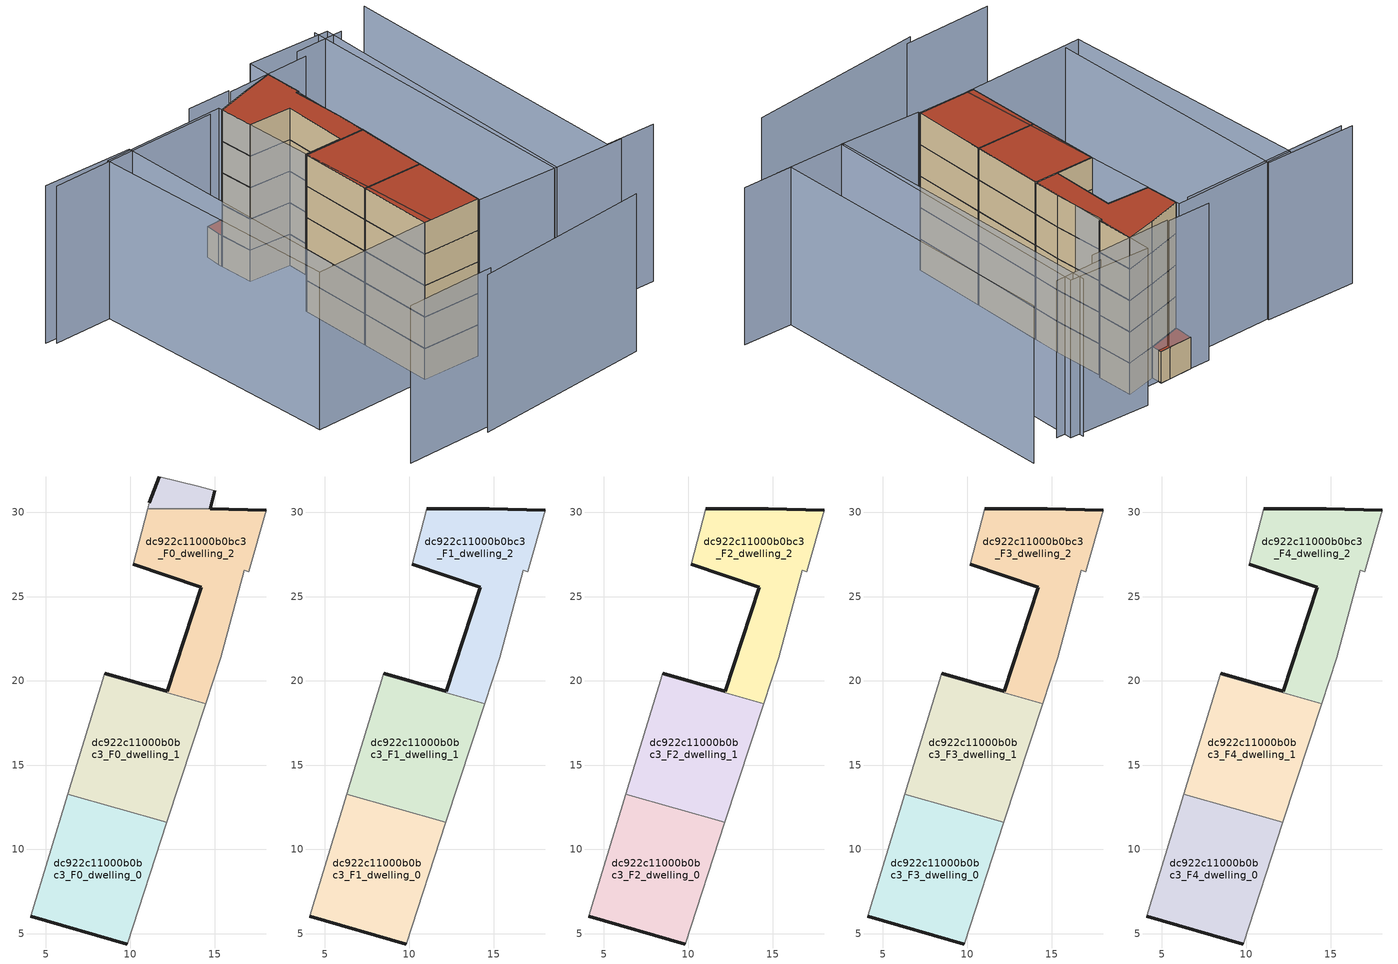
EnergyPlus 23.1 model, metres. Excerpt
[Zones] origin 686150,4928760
dc922c11000b0bc3_F0_dwelling_0
 floor ground (EU_floor_Construction): 9.81,4.39 12.17,11.6 6.3,13.29 4.09,6.03 z0
 wall outside (EU_wall_Construction): 9.81,4.39 4.09,6.03 z0:3
 wall adiabatic (EU_wall_Construction): 12.17,11.6 9.81,4.39 / 4.09,6.03 6.3,13.29 z0:3
 wall to dc922c11000b0bc3_F0_dwelling_1 (EU_wall_Construction): 6.3,13.29 12.17,11.6 z0:3
dc922c11000b0bc3_F0_dwelling_1
 floor ground (EU_floor_Construction): 12.17,11.6 14.47,18.63 8.45,20.36 6.3,13.29 z0
 wall adiabatic (EU_wall_Construction): 14.47,18.63 12.17,11.6 / 6.3,13.29 8.45,20.36 z0:3
 wall to dc922c11000b0bc3_F0_dwelling_2 (EU_wall_Construction): 8.45,20.36 14.47,18.63 z0:3
dc922c11000b0bc3_F0_dwelling_2
 floor ground (EU_floor_Construction): 14.48,18.65 15.37,21.36 16.75,26.55 17.03,26.47 18.07,30.13 14.75,30.21 11.03,30.21 10.18,26.91 14.21,25.56 12.18,19.37 8.48,20.44 8.45,20.36 14.47,18.63 z0
 wall outside (EU_wall_Construction): 14.75,30.21 18.07,30.13 / 8.48,20.44 12.18,19.37 14.21,25.56 10.18,26.91 z0:3
 wall adiabatic (EU_wall_Construction): 10.18,26.91 11.03,30.21 / 18.07,30.13 17.03,26.47 16.75,26.55 15.37,21.36 14.48,18.65 14.47,18.63 / 8.45,20.36 8.48,20.44 z0:3
 wall to dc922c11000b0bc3_F0_dwelling_3 (EU_wall_Construction): 11.03,30.21 14.75,30.21 z0:3
dc922c11000b0bc3_F0_dwelling_3
 floor ground (EU_floor_Construction): 14.75,30.21 15.02,31.28 14.04,31.55 11.71,32.09 11.12,30.56 11.03,30.21 z0
 wall outside (EU_wall_Construction): 11.12,30.56 11.71,32.09 / 15.02,31.28 14.75,30.21 z0:3
 wall adiabatic (EU_wall_Construction): 11.71,32.09 14.04,31.55 15.02,31.28 / 11.03,30.21 11.12,30.56 z0:3
 roof outside (EU_roof_Construction): 15.02,31.28 14.75,30.21 11.03,30.21 11.12,30.56 11.71,32.09 14.04,31.55 z3
dc922c11000b0bc3_F1_dwelling_0
 floor to dc922c11000b0bc3_F0_dwelling_0 (EU_floor_Construction): 9.81,4.39 12.17,11.6 6.3,13.29 4.09,6.03 z3
 wall outside (EU_wall_Construction): 9.81,4.39 4.09,6.03 z3:6
 wall adiabatic (EU_wall_Construction): 12.17,11.6 9.81,4.39 / 4.09,6.03 6.3,13.29 z3:6
 wall to dc922c11000b0bc3_F1_dwelling_1 (EU_wall_Construction): 6.3,13.29 12.17,11.6 z3:6
dc922c11000b0bc3_F1_dwelling_1
 floor to dc922c11000b0bc3_F0_dwelling_1 (EU_floor_Construction): 12.17,11.6 14.47,18.63 8.45,20.36 6.3,13.29 z3
 wall adiabatic (EU_wall_Construction): 14.47,18.63 12.17,11.6 / 6.3,13.29 8.45,20.36 z3:6
 wall to dc922c11000b0bc3_F1_dwelling_2 (EU_wall_Construction): 8.45,20.36 14.47,18.63 z3:6
dc922c11000b0bc3_F1_dwelling_2
 floor to dc922c11000b0bc3_F0_dwelling_2 (EU_floor_Construction): 14.48,18.65 15.37,21.36 16.75,26.55 17.03,26.47 18.07,30.13 14.75,30.21 11.03,30.21 10.18,26.91 14.21,25.56 12.18,19.37 8.48,20.44 8.45,20.36 14.47,18.63 z3
 wall outside (EU_wall_Construction): 11.03,30.21 14.75,30.21 18.07,30.13 / 8.48,20.44 12.18,19.37 14.21,25.56 10.18,26.91 z3:6
 wall adiabatic (EU_wall_Construction): 10.18,26.91 11.03,30.21 / 18.07,30.13 17.03,26.47 16.75,26.55 15.37,21.36 14.48,18.65 14.47,18.63 / 8.45,20.36 8.48,20.44 z3:6
dc922c11000b0bc3_F2_dwelling_0
 floor to dc922c11000b0bc3_F1_dwelling_0 (EU_floor_Construction): 9.81,4.39 12.17,11.6 6.3,13.29 4.09,6.03 z6
 wall outside (EU_wall_Construction): 9.81,4.39 4.09,6.03 z6:9
 wall adiabatic (EU_wall_Construction): 12.17,11.6 9.81,4.39 / 4.09,6.03 6.3,13.29 z6:9
 wall to dc922c11000b0bc3_F2_dwelling_1 (EU_wall_Construction): 6.3,13.29 12.17,11.6 z6:9
dc922c11000b0bc3_F2_dwelling_1
 floor to dc922c11000b0bc3_F1_dwelling_1 (EU_floor_Construction): 12.17,11.6 14.47,18.63 8.45,20.36 6.3,13.29 z6
 wall adiabatic (EU_wall_Construction): 14.47,18.63 12.17,11.6 / 6.3,13.29 8.45,20.36 z6:9
 wall to dc922c11000b0bc3_F2_dwelling_2 (EU_wall_Construction): 8.45,20.36 14.47,18.63 z6:9
dc922c11000b0bc3_F2_dwelling_2
 floor to dc922c11000b0bc3_F1_dwelling_2 (EU_floor_Construction): 14.48,18.65 15.37,21.36 16.75,26.55 17.03,26.47 18.07,30.13 14.75,30.21 11.03,30.21 10.18,26.91 14.21,25.56 12.18,19.37 8.48,20.44 8.45,20.36 14.47,18.63 z6
 wall outside (EU_wall_Construction): 11.03,30.21 14.75,30.21 18.07,30.13 / 8.48,20.44 12.18,19.37 14.21,25.56 10.18,26.91 z6:9
 wall adiabatic (EU_wall_Construction): 10.18,26.91 11.03,30.21 / 18.07,30.13 17.03,26.47 16.75,26.55 15.37,21.36 14.48,18.65 14.47,18.63 / 8.45,20.36 8.48,20.44 z6:9
dc922c11000b0bc3_F3_dwelling_0
 floor to dc922c11000b0bc3_F2_dwelling_0 (EU_floor_Construction): 9.81,4.39 12.17,11.6 6.3,13.29 4.09,6.03 z9
 wall outside (EU_wall_Construction): 9.81,4.39 4.09,6.03 z9:12
 wall adiabatic (EU_wall_Construction): 12.17,11.6 9.81,4.39 / 4.09,6.03 6.3,13.29 z9:12
 wall to dc922c11000b0bc3_F3_dwelling_1 (EU_wall_Construction): 6.3,13.29 12.17,11.6 z9:12
dc922c11000b0bc3_F3_dwelling_1
 floor to dc922c11000b0bc3_F2_dwelling_1 (EU_floor_Construction): 12.17,11.6 14.47,18.63 8.45,20.36 6.3,13.29 z9
 wall adiabatic (EU_wall_Construction): 14.47,18.63 12.17,11.6 / 6.3,13.29 8.45,20.36 z9:12
 wall to dc922c11000b0bc3_F3_dwelling_2 (EU_wall_Construction): 8.45,20.36 14.47,18.63 z9:12
dc922c11000b0bc3_F3_dwelling_2
 floor to dc922c11000b0bc3_F2_dwelling_2 (EU_floor_Construction): 14.48,18.65 15.37,21.36 16.75,26.55 17.03,26.47 18.07,30.13 14.75,30.21 11.03,30.21 10.18,26.91 14.21,25.56 12.18,19.37 8.48,20.44 8.45,20.36 14.47,18.63 z9
 wall outside (EU_wall_Construction): 11.03,30.21 14.75,30.21 18.07,30.13 / 8.48,20.44 12.18,19.37 14.21,25.56 10.18,26.91 z9:12
 wall adiabatic (EU_wall_Construction): 10.18,26.91 11.03,30.21 / 18.07,30.13 17.03,26.47 16.75,26.55 15.37,21.36 14.48,18.65 14.47,18.63 / 8.45,20.36 8.48,20.44 z9:12
dc922c11000b0bc3_F4_dwelling_0
 floor to dc922c11000b0bc3_F3_dwelling_0 (EU_floor_Construction): 9.81,4.39 12.17,11.6 6.3,13.29 4.09,6.03 z12
 wall outside (EU_wall_Construction): 9.81,4.39 4.09,6.03 z12:15
 wall adiabatic (EU_wall_Construction): 12.17,11.6 9.81,4.39 / 4.09,6.03 6.3,13.29 z12:15
 wall to dc922c11000b0bc3_F4_dwelling_1 (EU_wall_Construction): 6.3,13.29 12.17,11.6 z12:15
 roof outside (EU_roof_Construction): 12.17,11.6 9.81,4.39 4.09,6.03 6.3,13.29 z15
dc922c11000b0bc3_F4_dwelling_1
 floor to dc922c11000b0bc3_F3_dwelling_1 (EU_floor_Construction): 12.17,11.6 14.47,18.63 8.45,20.36 6.3,13.29 z12
 wall adiabatic (EU_wall_Construction): 14.47,18.63 12.17,11.6 / 6.3,13.29 8.45,20.36 z12:15
 wall to dc922c11000b0bc3_F4_dwelling_2 (EU_wall_Construction): 8.45,20.36 14.47,18.63 z12:15
 roof outside (EU_roof_Construction): 14.47,18.63 12.17,11.6 6.3,13.29 8.45,20.36 z15
dc922c11000b0bc3_F4_dwelling_2
 floor to dc922c11000b0bc3_F3_dwelling_2 (EU_floor_Construction): 14.48,18.65 15.37,21.36 16.75,26.55 17.03,26.47 18.07,30.13 14.75,30.21 11.03,30.21 10.18,26.91 14.21,25.56 12.18,19.37 8.48,20.44 8.45,20.36 14.47,18.63 z12
 wall outside (EU_wall_Construction): 11.03,30.21 14.75,30.21 18.07,30.13 / 8.48,20.44 12.18,19.37 14.21,25.56 10.18,26.91 z12:15
 wall adiabatic (EU_wall_Construction): 10.18,26.91 11.03,30.21 / 18.07,30.13 17.03,26.47 16.75,26.55 15.37,21.36 14.48,18.65 14.47,18.63 / 8.45,20.36 8.48,20.44 z12:15
 roof outside (EU_roof_Construction): 18.07,30.13 17.03,26.47 16.75,26.55 15.37,21.36 14.48,18.65 14.47,18.63 8.45,20.36 8.48,20.44 12.18,19.37 14.21,25.56 10.18,26.91 11.03,30.21 14.75,30.21 z15
shading: -0.47,-2.98 17.45,-6.21 / -8.18,-0.33 0.66,-2.57 / 27.99,-1.26 23.13,0.19 / 23.13,0.19 31.86,29.42 / 24.52,-0.3 17.5,1.75 / 17.5,1.75 25.9,30.49 / -7.4,35.83 1.44,33.22 / 1.44,33.22 -5.76,8.86 / 27.33,28.79 22.46,30.03 / 22.21,29.07 13.95,31.19 / 14,31.4 9.76,32.59 / 9.86,30.63 -6.94,35.04 / 9.76,4.23 18.77,32.3 / 18.77,32.3 26.68,29.76 / 26.68,29.76 17.67,1.7 / 17.67,1.7 9.76,4.23 / 11.12,30.56 4.76,5.86 / 4.76,5.86 -7.52,9.02 / -7.52,9.02 -1.16,33.72 / -1.16,33.72 11.12,30.56 z0:15
[Building]
EU S2 Campaign: North Axis=0; Terrain=City; Solar Distribution=FullExterior
[Site:Location]
Bologna: Latitude=44.5; Longitude=11.25; Time Zone=1; Elevation=37
[SizingPeriod:WeatherFileDays]
AnnualSizingPeriod: Begin Month=1; Begin Day of Month=1; End Month=12; End Day of Month=31; Day of Week for Start Day=Monday; Use Weather File Daylight Saving Period=No; Use Weather File Rain and Snow Indicators=No
[MATERIAL]
EU_InternalMass_Material: Roughness=MediumRough; Thickness=0.1; Conductivity=1; Density=1800; Specific Heat=900; Thermal Absorptance=0.9; Solar Absorptance=0.7; Visible Absorptance=0.7
[MATERIAL:NOMASS] Roughness=MediumRough; Thermal Absorptance=0.9; Solar Absorptance=0.7; Visible Absorptance=0.7
Name | Thermal Resistance
EU_wall_NoMass | 0.905828
EU_roof_NoMass | 0.37593
EU_floor_NoMass | 0.67114
[CONSTRUCTION]
EU_wall_Construction: EU_wall_NoMass
EU_roof_Construction: EU_roof_NoMass
EU_floor_Construction: EU_floor_NoMass
EU_InternalMass_Construction: EU_InternalMass_Material
[ZONE] Type=1; Multiplier=1; Ceiling Height=autocalculate; Floor Area=autocalculate; Part of Total Floor Area=Yes
Name | Volume
dc922c11000b0bc3_F0_dwelling_0 | 137.131
dc922c11000b0bc3_F1_dwelling_0; dc922c11000b0bc3_F2_dwelling_0; dc922c11000b0bc3_F3_dwelling_0; dc922c11000b0bc3_F4_dwelling_0 | 137.13
dc922c11000b0bc3_F0_dwelling_1 | 137.134
dc922c11000b0bc3_F1_dwelling_1; dc922c11000b0bc3_F2_dwelling_1; dc922c11000b0bc3_F3_dwelling_1; dc922c11000b0bc3_F4_dwelling_1 | 137.135
dc922c11000b0bc3_F0_dwelling_2 | 137.12
dc922c11000b0bc3_F1_dwelling_2; dc922c11000b0bc3_F2_dwelling_2; dc922c11000b0bc3_F3_dwelling_2; dc922c11000b0bc3_F4_dwelling_2 | 137.121
dc922c11000b0bc3_F0_dwelling_3 | 16.3843
[INTERNALMASS] Construction=EU_InternalMass_Construction
Name | Zone or ZoneList | Surface Area
dc922c11000b0bc3_F0_dwelling_0_EU_InternalMass | dc922c11000b0bc3_F0_dwelling_0 | 45.7088
dc922c11000b0bc3_F0_dwelling_1_EU_InternalMass | dc922c11000b0bc3_F0_dwelling_1 | 45.7088
dc922c11000b0bc3_F0_dwelling_2_EU_InternalMass | dc922c11000b0bc3_F0_dwelling_2 | 45.7088
dc922c11000b0bc3_F0_dwelling_3_EU_InternalMass | dc922c11000b0bc3_F0_dwelling_3 | 5.46137
dc922c11000b0bc3_F1_dwelling_0_EU_InternalMass | dc922c11000b0bc3_F1_dwelling_0 | 47.5292
dc922c11000b0bc3_F1_dwelling_1_EU_InternalMass | dc922c11000b0bc3_F1_dwelling_1 | 47.5292
dc922c11000b0bc3_F1_dwelling_2_EU_InternalMass | dc922c11000b0bc3_F1_dwelling_2 | 47.5292
dc922c11000b0bc3_F2_dwelling_0_EU_InternalMass | dc922c11000b0bc3_F2_dwelling_0 | 47.5292
dc922c11000b0bc3_F2_dwelling_1_EU_InternalMass | dc922c11000b0bc3_F2_dwelling_1 | 47.5292
dc922c11000b0bc3_F2_dwelling_2_EU_InternalMass | dc922c11000b0bc3_F2_dwelling_2 | 47.5292
dc922c11000b0bc3_F3_dwelling_0_EU_InternalMass | dc922c11000b0bc3_F3_dwelling_0 | 47.5292
dc922c11000b0bc3_F3_dwelling_1_EU_InternalMass | dc922c11000b0bc3_F3_dwelling_1 | 47.5292
dc922c11000b0bc3_F3_dwelling_2_EU_InternalMass | dc922c11000b0bc3_F3_dwelling_2 | 47.5292
dc922c11000b0bc3_F4_dwelling_0_EU_InternalMass | dc922c11000b0bc3_F4_dwelling_0 | 47.5292
dc922c11000b0bc3_F4_dwelling_1_EU_InternalMass | dc922c11000b0bc3_F4_dwelling_1 | 47.5292
dc922c11000b0bc3_F4_dwelling_2_EU_InternalMass | dc922c11000b0bc3_F4_dwelling_2 | 47.5292
[OTHEREQUIPMENT] Fuel Type=Electricity; Design Level Calculation Method=Watts/Area; Power per Zone Floor Area=1; Fraction Latent=0; Fraction Radiant=0; Fraction Lost=0; Carbon Dioxide Generation Rate=0; EndUse Subcategory=EU_Step8_InternalGains
Name | Zone or ZoneList or Space or SpaceList | Schedule
EU_Step8_InternalGain_dc922c11000b0bc3_F0_dwelling_0_f000 | dc922c11000b0bc3_F0_dwelling_0 | EU_Step8_GainSchedule_dc922c11000b0bc3_F0_dwelling_0_f000
EU_Step8_InternalGain_dc922c11000b0bc3_F0_dwelling_1_f000 | dc922c11000b0bc3_F0_dwelling_1 | EU_Step8_GainSchedule_dc922c11000b0bc3_F0_dwelling_1_f000
EU_Step8_InternalGain_dc922c11000b0bc3_F0_dwelling_2_f000 | dc922c11000b0bc3_F0_dwelling_2 | EU_Step8_GainSchedule_dc922c11000b0bc3_F0_dwelling_2_f000
EU_Step8_InternalGain_dc922c11000b0bc3_F0_dwelling_3_f000 | dc922c11000b0bc3_F0_dwelling_3 | EU_Step8_GainSchedule_dc922c11000b0bc3_F0_dwelling_3_f000
EU_Step8_InternalGain_dc922c11000b0bc3_F1_dwelling_0_f000 | dc922c11000b0bc3_F1_dwelling_0 | EU_Step8_GainSchedule_dc922c11000b0bc3_F1_dwelling_0_f000
EU_Step8_InternalGain_dc922c11000b0bc3_F1_dwelling_1_f000 | dc922c11000b0bc3_F1_dwelling_1 | EU_Step8_GainSchedule_dc922c11000b0bc3_F1_dwelling_1_f000
EU_Step8_InternalGain_dc922c11000b0bc3_F1_dwelling_2_f000 | dc922c11000b0bc3_F1_dwelling_2 | EU_Step8_GainSchedule_dc922c11000b0bc3_F1_dwelling_2_f000
EU_Step8_InternalGain_dc922c11000b0bc3_F2_dwelling_0_f000 | dc922c11000b0bc3_F2_dwelling_0 | EU_Step8_GainSchedule_dc922c11000b0bc3_F2_dwelling_0_f000
EU_Step8_InternalGain_dc922c11000b0bc3_F2_dwelling_1_f000 | dc922c11000b0bc3_F2_dwelling_1 | EU_Step8_GainSchedule_dc922c11000b0bc3_F2_dwelling_1_f000
EU_Step8_InternalGain_dc922c11000b0bc3_F2_dwelling_2_f000 | dc922c11000b0bc3_F2_dwelling_2 | EU_Step8_GainSchedule_dc922c11000b0bc3_F2_dwelling_2_f000
EU_Step8_InternalGain_dc922c11000b0bc3_F3_dwelling_0_f000 | dc922c11000b0bc3_F3_dwelling_0 | EU_Step8_GainSchedule_dc922c11000b0bc3_F3_dwelling_0_f000
EU_Step8_InternalGain_dc922c11000b0bc3_F3_dwelling_1_f000 | dc922c11000b0bc3_F3_dwelling_1 | EU_Step8_GainSchedule_dc922c11000b0bc3_F3_dwelling_1_f000
EU_Step8_InternalGain_dc922c11000b0bc3_F3_dwelling_2_f000 | dc922c11000b0bc3_F3_dwelling_2 | EU_Step8_GainSchedule_dc922c11000b0bc3_F3_dwelling_2_f000
EU_Step8_InternalGain_dc922c11000b0bc3_F4_dwelling_0_f000 | dc922c11000b0bc3_F4_dwelling_0 | EU_Step8_GainSchedule_dc922c11000b0bc3_F4_dwelling_0_f000
EU_Step8_InternalGain_dc922c11000b0bc3_F4_dwelling_1_f000 | dc922c11000b0bc3_F4_dwelling_1 | EU_Step8_GainSchedule_dc922c11000b0bc3_F4_dwelling_1_f000
EU_Step8_InternalGain_dc922c11000b0bc3_F4_dwelling_2_f000 | dc922c11000b0bc3_F4_dwelling_2 | EU_Step8_GainSchedule_dc922c11000b0bc3_F4_dwelling_2_f000
[ZONEVENTILATION:DESIGNFLOWRATE] Schedule=EU_AlwaysOn; Design Flow Rate Calculation Method=AirChanges/Hour; Air Changes per Hour=0.73129; Ventilation Type=Natural; Fan Pressure Rise=0; Fan Total Efficiency=1; Constant Term Coefficient=1; Temperature Term Coefficient=0; Velocity Term Coefficient=0; Velocity Squared Term Coefficient=0; Minimum Indoor Temperature=-100; Maximum Indoor Temperature=100; Delta Temperature=-100; Minimum Outdoor Temperature=-100; Maximum Outdoor Temperature=100; Maximum Wind Speed=40
Name | Zone or ZoneList or Space or SpaceList
EU_ConstantAir_dc922c11000b0bc3_F0_dwelling_0 | dc922c11000b0bc3_F0_dwelling_0
EU_ConstantAir_dc922c11000b0bc3_F0_dwelling_1 | dc922c11000b0bc3_F0_dwelling_1
EU_ConstantAir_dc922c11000b0bc3_F0_dwelling_2 | dc922c11000b0bc3_F0_dwelling_2
EU_ConstantAir_dc922c11000b0bc3_F0_dwelling_3 | dc922c11000b0bc3_F0_dwelling_3
EU_ConstantAir_dc922c11000b0bc3_F1_dwelling_0 | dc922c11000b0bc3_F1_dwelling_0
EU_ConstantAir_dc922c11000b0bc3_F1_dwelling_1 | dc922c11000b0bc3_F1_dwelling_1
EU_ConstantAir_dc922c11000b0bc3_F1_dwelling_2 | dc922c11000b0bc3_F1_dwelling_2
EU_ConstantAir_dc922c11000b0bc3_F2_dwelling_0 | dc922c11000b0bc3_F2_dwelling_0
EU_ConstantAir_dc922c11000b0bc3_F2_dwelling_1 | dc922c11000b0bc3_F2_dwelling_1
EU_ConstantAir_dc922c11000b0bc3_F2_dwelling_2 | dc922c11000b0bc3_F2_dwelling_2
EU_ConstantAir_dc922c11000b0bc3_F3_dwelling_0 | dc922c11000b0bc3_F3_dwelling_0
EU_ConstantAir_dc922c11000b0bc3_F3_dwelling_1 | dc922c11000b0bc3_F3_dwelling_1
EU_ConstantAir_dc922c11000b0bc3_F3_dwelling_2 | dc922c11000b0bc3_F3_dwelling_2
EU_ConstantAir_dc922c11000b0bc3_F4_dwelling_0 | dc922c11000b0bc3_F4_dwelling_0
EU_ConstantAir_dc922c11000b0bc3_F4_dwelling_1 | dc922c11000b0bc3_F4_dwelling_1
EU_ConstantAir_dc922c11000b0bc3_F4_dwelling_2 | dc922c11000b0bc3_F4_dwelling_2
[HVACTEMPLATE:THERMOSTAT] Constant Heating Setpoint=20; Constant Cooling Setpoint=50
EU_HeatOnly_dc922c11000b0bc3_F0_dwelling_0; EU_HeatOnly_dc922c11000b0bc3_F0_dwelling_1; EU_HeatOnly_dc922c11000b0bc3_F0_dwelling_2; EU_HeatOnly_dc922c11000b0bc3_F0_dwelling_3; EU_HeatOnly_dc922c11000b0bc3_F1_dwelling_0; EU_HeatOnly_dc922c11000b0bc3_F1_dwelling_1; EU_HeatOnly_dc922c11000b0bc3_F1_dwelling_2; EU_HeatOnly_dc922c11000b0bc3_F2_dwelling_0; EU_HeatOnly_dc922c11000b0bc3_F2_dwelling_1; EU_HeatOnly_dc922c11000b0bc3_F2_dwelling_2; EU_HeatOnly_dc922c11000b0bc3_F3_dwelling_0; EU_HeatOnly_dc922c11000b0bc3_F3_dwelling_1; EU_HeatOnly_dc922c11000b0bc3_F3_dwelling_2; EU_HeatOnly_dc922c11000b0bc3_F4_dwelling_0; EU_HeatOnly_dc922c11000b0bc3_F4_dwelling_1; EU_HeatOnly_dc922c11000b0bc3_F4_dwelling_2
[HVACTEMPLATE:ZONE:IDEALLOADSAIRSYSTEM] System Availability Schedule=EU_AlwaysOn; Maximum Heating Supply Air Temperature=50; Minimum Cooling Supply Air Temperature=13; Maximum Heating Supply Air Humidity Ratio=0.0156; Minimum Cooling Supply Air Humidity Ratio=0.0077; Heating Limit=NoLimit; Cooling Limit=NoLimit; Heating Availability Schedule=EU_AlwaysOn; Cooling Availability Schedule=EU_CoolingOff; Dehumidification Control Type=ConstantSensibleHeatRatio; Cooling Sensible Heat Ratio=0.7; Dehumidification Setpoint=60; Humidification Control Type=None; Humidification Setpoint=30; Outdoor Air Method=None; Outdoor Air Flow Rate per Person=0.00944; Outdoor Air Flow Rate per Zone Floor Area=0; Outdoor Air Flow Rate per Zone=0; Demand Controlled Ventilation Type=None; Outdoor Air Economizer Type=NoEconomizer; Heat Recovery Type=None; Sensible Heat Recovery Effectiveness=0.7; Latent Heat Recovery Effectiveness=0.65
Name | Template Thermostat
dc922c11000b0bc3_F0_dwelling_0 | EU_HeatOnly_dc922c11000b0bc3_F0_dwelling_0
dc922c11000b0bc3_F0_dwelling_1 | EU_HeatOnly_dc922c11000b0bc3_F0_dwelling_1
dc922c11000b0bc3_F0_dwelling_2 | EU_HeatOnly_dc922c11000b0bc3_F0_dwelling_2
dc922c11000b0bc3_F0_dwelling_3 | EU_HeatOnly_dc922c11000b0bc3_F0_dwelling_3
dc922c11000b0bc3_F1_dwelling_0 | EU_HeatOnly_dc922c11000b0bc3_F1_dwelling_0
dc922c11000b0bc3_F1_dwelling_1 | EU_HeatOnly_dc922c11000b0bc3_F1_dwelling_1
dc922c11000b0bc3_F1_dwelling_2 | EU_HeatOnly_dc922c11000b0bc3_F1_dwelling_2
dc922c11000b0bc3_F2_dwelling_0 | EU_HeatOnly_dc922c11000b0bc3_F2_dwelling_0
dc922c11000b0bc3_F2_dwelling_1 | EU_HeatOnly_dc922c11000b0bc3_F2_dwelling_1
dc922c11000b0bc3_F2_dwelling_2 | EU_HeatOnly_dc922c11000b0bc3_F2_dwelling_2
dc922c11000b0bc3_F3_dwelling_0 | EU_HeatOnly_dc922c11000b0bc3_F3_dwelling_0
dc922c11000b0bc3_F3_dwelling_1 | EU_HeatOnly_dc922c11000b0bc3_F3_dwelling_1
dc922c11000b0bc3_F3_dwelling_2 | EU_HeatOnly_dc922c11000b0bc3_F3_dwelling_2
dc922c11000b0bc3_F4_dwelling_0 | EU_HeatOnly_dc922c11000b0bc3_F4_dwelling_0
dc922c11000b0bc3_F4_dwelling_1 | EU_HeatOnly_dc922c11000b0bc3_F4_dwelling_1
dc922c11000b0bc3_F4_dwelling_2 | EU_HeatOnly_dc922c11000b0bc3_F4_dwelling_2
[SIZING:ZONE] Zone Cooling Design Supply Air Temperature Input Method=SupplyAirTemperature; Zone Cooling Design Supply Air Temperature=13; Zone Heating Design Supply Air Temperature Input Method=SupplyAirTemperature; Zone Heating Design Supply Air Temperature=50; Zone Cooling Design Supply Air Humidity Ratio=0.008; Zone Heating Design Supply Air Humidity Ratio=0.008; Cooling Design Air Flow Method=DesignDay; Cooling Design Air Flow Rate=0; Cooling Minimum Air Flow per Zone Floor Area=0.000762; Cooling Minimum Air Flow=0; Cooling Minimum Air Flow Fraction=0.2; Heating Design Air Flow Method=DesignDay; Heating Design Air Flow Rate=0; Heating Maximum Air Flow per Zone Floor Area=0.002032; Heating Maximum Air Flow=0.141576; Heating Maximum Air Flow Fraction=0.3; Account for Dedicated Outdoor Air System=No; Dedicated Outdoor Air System Control Strategy=NeutralSupplyAir; Dedicated Outdoor Air Low Setpoint Temperature for Design=autosize; Dedicated Outdoor Air High Setpoint Temperature for Design=autosize; Zone Load Sizing Method=Sensible Load Only No Latent Load; Zone Latent Cooling Design Supply Air Humidity Ratio Input Method=HumidityRatioDifference; Zone Cooling Design Supply Air Humidity Ratio Difference=0.005; Zone Latent Heating Design Supply Air Humidity Ratio Input Method=HumidityRatioDifference; Zone Humidification Design Supply Air Humidity Ratio Difference=0.005
dc922c11000b0bc3_F0_dwelling_0; dc922c11000b0bc3_F0_dwelling_1; dc922c11000b0bc3_F0_dwelling_2; dc922c11000b0bc3_F0_dwelling_3; dc922c11000b0bc3_F1_dwelling_0; dc922c11000b0bc3_F1_dwelling_1; dc922c11000b0bc3_F1_dwelling_2; dc922c11000b0bc3_F2_dwelling_0; dc922c11000b0bc3_F2_dwelling_1; dc922c11000b0bc3_F2_dwelling_2; dc922c11000b0bc3_F3_dwelling_0; dc922c11000b0bc3_F3_dwelling_1; dc922c11000b0bc3_F3_dwelling_2; dc922c11000b0bc3_F4_dwelling_0; dc922c11000b0bc3_F4_dwelling_1; dc922c11000b0bc3_F4_dwelling_2
[SCHEDULE:CONSTANT]
Name | Hourly Value
EU_AlwaysOn | 1
EU_CoolingOff | 0
[SCHEDULE:FILE] Column Number=1; Rows to Skip at Top=0; Number of Hours of Data=8760; Column Separator=Comma; Interpolate to Timestep=No; Minutes per Item=60; Adjust Schedule for Daylight Savings=Yes
Name | File
EU_Step8_GainSchedule_dc922c11000b0bc3_F0_dwelling_0_f000 | ../../schedules/dc922c11000b0bc3/dc922c11000b0bc3_F0_dwelling_0_f000_gain.csv
EU_Step8_GainSchedule_dc922c11000b0bc3_F0_dwelling_1_f000 | ../../schedules/dc922c11000b0bc3/dc922c11000b0bc3_F0_dwelling_1_f000_gain.csv
EU_Step8_GainSchedule_dc922c11000b0bc3_F0_dwelling_2_f000 | ../../schedules/dc922c11000b0bc3/dc922c11000b0bc3_F0_dwelling_2_f000_gain.csv
EU_Step8_GainSchedule_dc922c11000b0bc3_F0_dwelling_3_f000 | ../../schedules/dc922c11000b0bc3/dc922c11000b0bc3_F0_dwelling_3_f000_gain.csv
EU_Step8_GainSchedule_dc922c11000b0bc3_F1_dwelling_0_f000 | ../../schedules/dc922c11000b0bc3/dc922c11000b0bc3_F1_dwelling_0_f000_gain.csv
EU_Step8_GainSchedule_dc922c11000b0bc3_F1_dwelling_1_f000 | ../../schedules/dc922c11000b0bc3/dc922c11000b0bc3_F1_dwelling_1_f000_gain.csv
EU_Step8_GainSchedule_dc922c11000b0bc3_F1_dwelling_2_f000 | ../../schedules/dc922c11000b0bc3/dc922c11000b0bc3_F1_dwelling_2_f000_gain.csv
EU_Step8_GainSchedule_dc922c11000b0bc3_F2_dwelling_0_f000 | ../../schedules/dc922c11000b0bc3/dc922c11000b0bc3_F2_dwelling_0_f000_gain.csv
EU_Step8_GainSchedule_dc922c11000b0bc3_F2_dwelling_1_f000 | ../../schedules/dc922c11000b0bc3/dc922c11000b0bc3_F2_dwelling_1_f000_gain.csv
EU_Step8_GainSchedule_dc922c11000b0bc3_F2_dwelling_2_f000 | ../../schedules/dc922c11000b0bc3/dc922c11000b0bc3_F2_dwelling_2_f000_gain.csv
EU_Step8_GainSchedule_dc922c11000b0bc3_F3_dwelling_0_f000 | ../../schedules/dc922c11000b0bc3/dc922c11000b0bc3_F3_dwelling_0_f000_gain.csv
EU_Step8_GainSchedule_dc922c11000b0bc3_F3_dwelling_1_f000 | ../../schedules/dc922c11000b0bc3/dc922c11000b0bc3_F3_dwelling_1_f000_gain.csv
EU_Step8_GainSchedule_dc922c11000b0bc3_F3_dwelling_2_f000 | ../../schedules/dc922c11000b0bc3/dc922c11000b0bc3_F3_dwelling_2_f000_gain.csv
EU_Step8_GainSchedule_dc922c11000b0bc3_F4_dwelling_0_f000 | ../../schedules/dc922c11000b0bc3/dc922c11000b0bc3_F4_dwelling_0_f000_gain.csv
EU_Step8_GainSchedule_dc922c11000b0bc3_F4_dwelling_1_f000 | ../../schedules/dc922c11000b0bc3/dc922c11000b0bc3_F4_dwelling_1_f000_gain.csv
EU_Step8_GainSchedule_dc922c11000b0bc3_F4_dwelling_2_f000 | ../../schedules/dc922c11000b0bc3/dc922c11000b0bc3_F4_dwelling_2_f000_gain.csv
